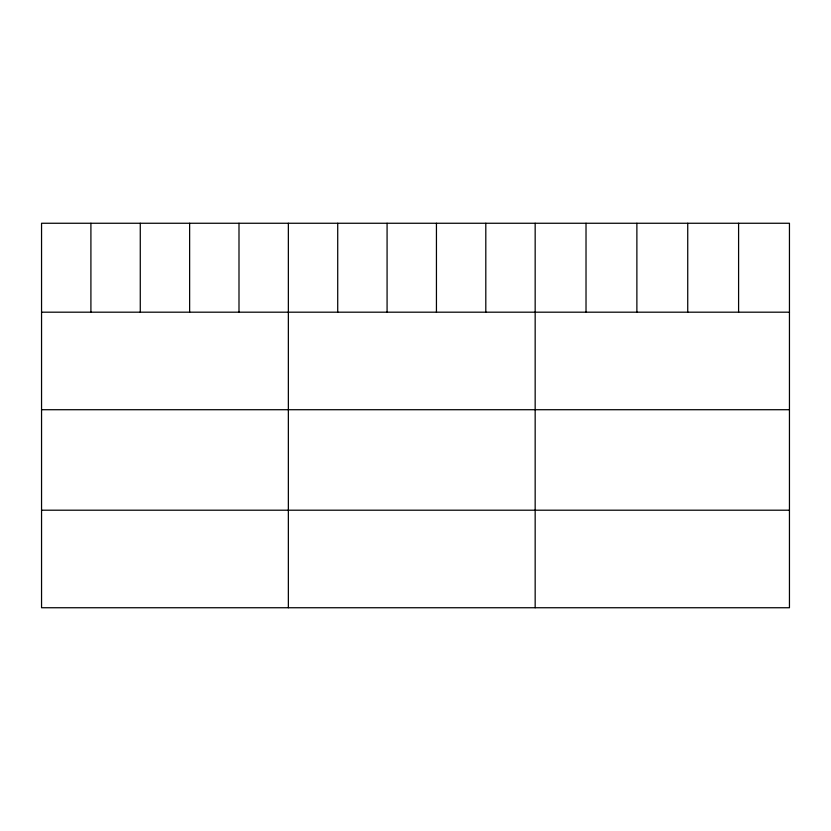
<?xml version="1.0" encoding="UTF-8"?>
<svg xmlns="http://www.w3.org/2000/svg" width="831" height="831" viewBox="0 0 831 831"><rect width="100%" height="100%" fill="white"/><g stroke="black" fill="none" stroke-linecap="round" stroke-linejoin="round"><path stroke-width="1.25" d="M789.45 312.186L789.45 607.741L41.55 607.741L41.55 223.259L789.45 223.259L789.45 312.186L41.55 312.186M41.55 409.714L789.45 409.714M41.55 510.203L789.45 510.203M738.593 223.259L738.593 312.186M687.736 223.259L687.736 312.186M636.878 223.259L636.878 312.186M586.021 223.259L586.021 312.186M535.164 223.259L535.164 607.741M485.803 223.259L485.803 312.186M436.441 223.259L436.441 312.186M387.08 223.259L387.08 312.186M337.718 223.259L337.718 312.186M288.357 223.259L288.357 607.741M238.996 223.259L238.996 312.186M189.634 223.259L189.634 312.186M140.273 223.259L140.273 312.186M90.911 223.259L90.911 312.186"/></g></svg>
